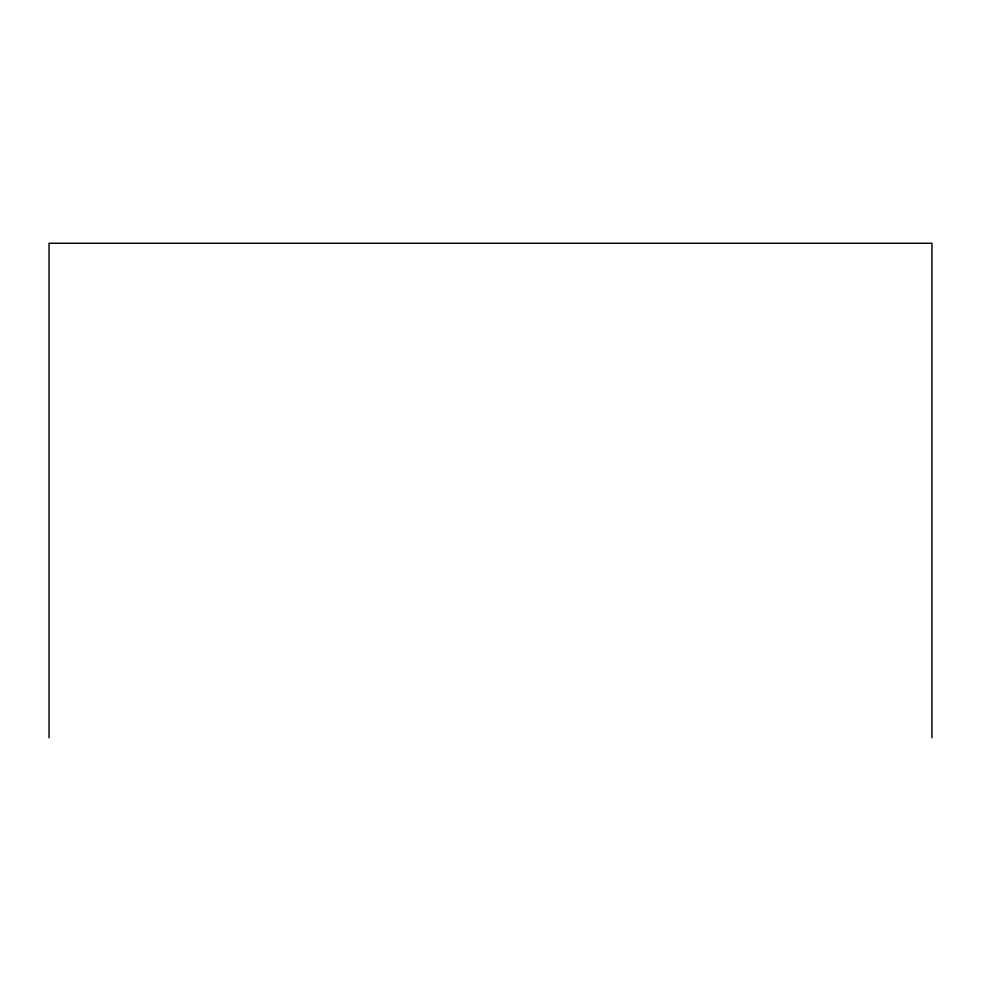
<?xml version="1.0" encoding="UTF-8"?>
<svg xmlns="http://www.w3.org/2000/svg" width="981" height="981" viewBox="0 0 981 981"><rect width="100%" height="100%" fill="white"/><g stroke="black" fill="none" stroke-linecap="round" stroke-linejoin="round"><path stroke-width="1.47" d="M931.95 737.737L931.95 243.263L49.05 243.263L49.05 737.737"/></g></svg>
